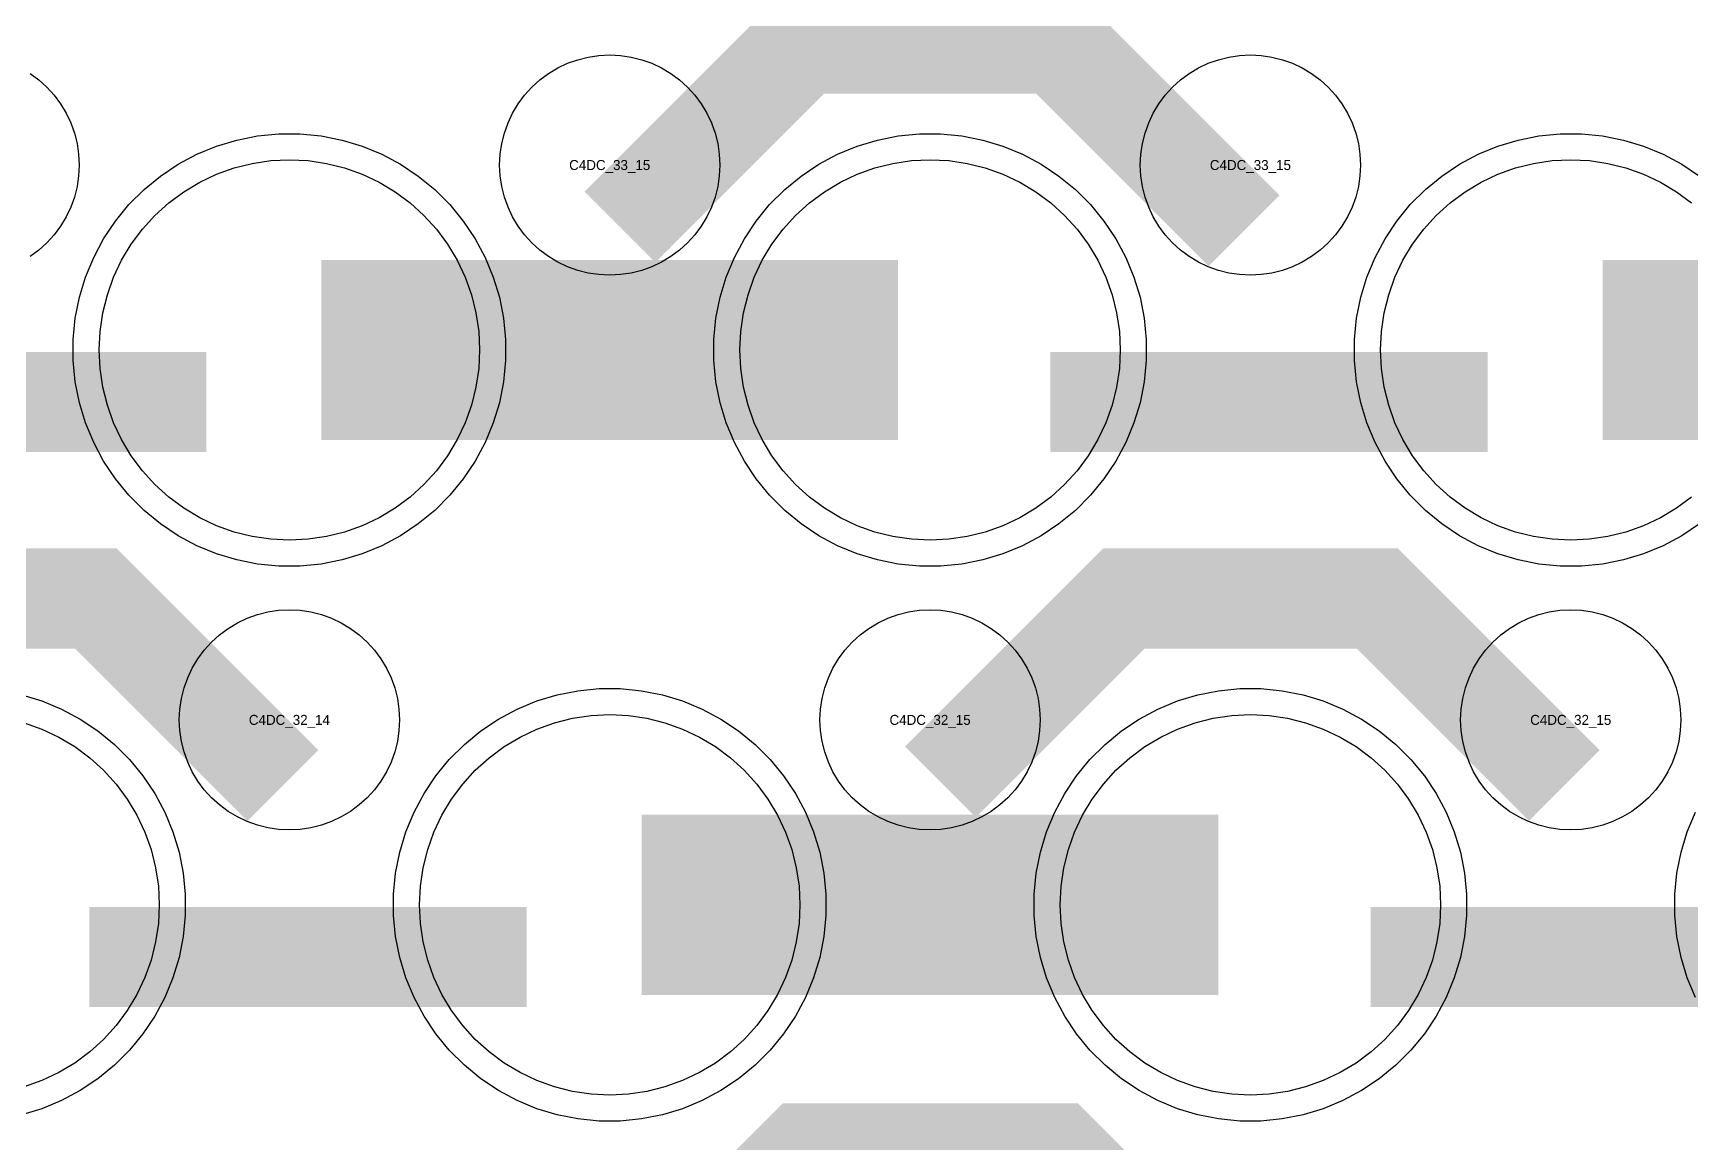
# Model space of a CAD drawing. Extents: x -11880 to 11880, y -14992 to 14992.
# Drawn here: x -7344 to -6930, y -10465 to -10187.8 of the extents above; entities that cross this region are included whole.
import ezdxf
from ezdxf.enums import TextEntityAlignment as Align

# ---------------------------------------------------------------- set-up
doc = ezdxf.new("R2010")
doc.units = 0
doc.header["$MEASUREMENT"] = 0
for name, color, linetype in [('GDS_775_DT_237', 138, 'CONTINUOUS'), ('RDL1_FS', 34, 'CONTINUOUS'), ('RDL_BS', 160, 'CONTINUOUS')]:
    doc.layers.add(name, color=color, linetype=linetype)

msp = doc.modelspace()

# ---------------------------------------------------------------- linework, layer by layer
at = {"layer": 'RDL1_FS'}
for points in [[(-7280, -10314.459), (-7284.657, -10314.23), (-7289.268, -10313.546), (-7293.791, -10312.414), (-7298.181, -10310.842), (-7302.395, -10308.85), (-7306.395, -10306.452), (-7310.14, -10303.674), (-7313.594, -10300.544), (-7316.724, -10297.09), (-7319.502, -10293.345), (-7321.9, -10289.345), (-7323.892, -10285.131), (-7325.464, -10280.741), (-7326.596, -10276.218), (-7327.28, -10271.607), (-7327.509, -10266.95), (-7327.28, -10262.293), (-7326.596, -10257.682), (-7325.464, -10253.159), (-7323.892, -10248.769), (-7321.9, -10244.555), (-7319.502, -10240.555), (-7316.724, -10236.81), (-7313.594, -10233.356), (-7310.14, -10230.226), (-7306.395, -10227.448), (-7302.395, -10225.05), (-7298.181, -10223.058), (-7293.791, -10221.486), (-7289.268, -10220.354), (-7284.657, -10219.67), (-7280, -10219.441), (-7275.343, -10219.67), (-7270.732, -10220.354), (-7266.209, -10221.486), (-7261.819, -10223.058), (-7257.605, -10225.05), (-7253.605, -10227.448), (-7249.86, -10230.226), (-7246.406, -10233.356), (-7243.276, -10236.81), (-7240.498, -10240.555), (-7238.1, -10244.555), (-7236.108, -10248.769), (-7234.536, -10253.159), (-7233.404, -10257.682), (-7232.72, -10262.293), (-7232.491, -10266.95), (-7232.72, -10271.607), (-7233.404, -10276.218), (-7234.536, -10280.741), (-7236.108, -10285.131), (-7238.1, -10289.345), (-7240.498, -10293.345), (-7243.276, -10297.09), (-7246.406, -10300.544), (-7249.86, -10303.674), (-7253.605, -10306.452), (-7257.605, -10308.85), (-7261.819, -10310.842), (-7266.209, -10312.414), (-7270.732, -10313.546), (-7275.343, -10314.23)], [(-7120, -10314.459), (-7124.657, -10314.23), (-7129.268, -10313.546), (-7133.791, -10312.414), (-7138.181, -10310.842), (-7142.395, -10308.85), (-7146.395, -10306.452), (-7150.14, -10303.674), (-7153.594, -10300.544), (-7156.724, -10297.09), (-7159.502, -10293.345), (-7161.9, -10289.345), (-7163.892, -10285.131), (-7165.464, -10280.741), (-7166.596, -10276.218), (-7167.28, -10271.607), (-7167.509, -10266.95), (-7167.28, -10262.293), (-7166.596, -10257.682), (-7165.464, -10253.159), (-7163.892, -10248.769), (-7161.9, -10244.555), (-7159.502, -10240.555), (-7156.724, -10236.81), (-7153.594, -10233.356), (-7150.14, -10230.226), (-7146.395, -10227.448), (-7142.395, -10225.05), (-7138.181, -10223.058), (-7133.791, -10221.486), (-7129.268, -10220.354), (-7124.657, -10219.67), (-7120, -10219.441), (-7115.343, -10219.67), (-7110.732, -10220.354), (-7106.209, -10221.486), (-7101.819, -10223.058), (-7097.605, -10225.05), (-7093.605, -10227.448), (-7089.86, -10230.226), (-7086.406, -10233.356), (-7083.276, -10236.81), (-7080.498, -10240.555), (-7078.1, -10244.555), (-7076.108, -10248.769), (-7074.536, -10253.159), (-7073.404, -10257.682), (-7072.72, -10262.293), (-7072.491, -10266.95), (-7072.72, -10271.607), (-7073.404, -10276.218), (-7074.536, -10280.741), (-7076.108, -10285.131), (-7078.1, -10289.345), (-7080.498, -10293.345), (-7083.276, -10297.09), (-7086.406, -10300.544), (-7089.86, -10303.674), (-7093.605, -10306.452), (-7097.605, -10308.85), (-7101.819, -10310.842), (-7106.209, -10312.414), (-7110.732, -10313.546), (-7115.343, -10314.23)]]:
    msp.add_lwpolyline(points, close=True, dxfattribs=at)
msp.add_lwpolyline([(-6929.86, -10303.674), (-6933.605, -10306.452), (-6937.605, -10308.85), (-6941.819, -10310.842), (-6946.209, -10312.414), (-6950.732, -10313.546), (-6955.343, -10314.23), (-6960, -10314.459), (-6964.657, -10314.23), (-6969.268, -10313.546), (-6973.791, -10312.414), (-6978.181, -10310.842), (-6982.395, -10308.85), (-6986.395, -10306.452), (-6990.14, -10303.674), (-6993.594, -10300.544), (-6996.724, -10297.09), (-6999.502, -10293.345), (-7001.9, -10289.345), (-7003.892, -10285.131), (-7005.464, -10280.741), (-7006.596, -10276.218), (-7007.28, -10271.607), (-7007.509, -10266.95), (-7007.28, -10262.293), (-7006.596, -10257.682), (-7005.464, -10253.159), (-7003.892, -10248.769), (-7001.9, -10244.555), (-6999.502, -10240.555), (-6996.724, -10236.81), (-6993.594, -10233.356), (-6990.14, -10230.226), (-6986.395, -10227.448), (-6982.395, -10225.05), (-6978.181, -10223.058), (-6973.791, -10221.486), (-6969.268, -10220.354), (-6964.657, -10219.67), (-6960, -10219.441), (-6955.343, -10219.67), (-6950.732, -10220.354), (-6946.209, -10221.486), (-6941.819, -10223.058), (-6937.605, -10225.05), (-6933.605, -10227.448), (-6929.86, -10230.226)], dxfattribs=at)
for points in [[(-7271.998, -10266.95, 45, 45, 0), (-7199.998, -10266.95, 45, 45, 0)], [(-7199.998, -10266.95, 45, 45, 0), (-7127.998, -10266.95, 45, 45, 0)], [(-6951.998, -10266.95, 45, 45, 0), (-6879.998, -10266.95, 45, 45, 0)]]:
    msp.add_lwpolyline(points, format="xyseb", dxfattribs=at)
at = {"layer": 'RDL1_FS', "color": 240, "true_color": 0xed1f24}
msp.add_lwpolyline([(-7346.209, -10360.051), (-7341.819, -10361.623), (-7337.605, -10363.615), (-7333.605, -10366.013), (-7329.86, -10368.791), (-7326.406, -10371.921), (-7323.276, -10375.375), (-7320.498, -10379.12), (-7318.1, -10383.12), (-7316.108, -10387.334), (-7314.536, -10391.724), (-7313.404, -10396.247), (-7312.72, -10400.858), (-7312.491, -10405.515), (-7312.72, -10410.172), (-7313.404, -10414.783), (-7314.536, -10419.306), (-7316.108, -10423.696), (-7318.1, -10427.91), (-7320.498, -10431.91), (-7323.276, -10435.655), (-7326.406, -10439.109), (-7329.86, -10442.239), (-7333.605, -10445.017), (-7337.605, -10447.415), (-7341.819, -10449.407), (-7346.209, -10450.979)], dxfattribs=at)
for points in [[(-7200, -10453.024), (-7204.657, -10452.795), (-7209.268, -10452.111), (-7213.791, -10450.979), (-7218.181, -10449.407), (-7222.395, -10447.415), (-7226.395, -10445.017), (-7230.14, -10442.239), (-7233.594, -10439.109), (-7236.724, -10435.655), (-7239.502, -10431.91), (-7241.9, -10427.91), (-7243.892, -10423.696), (-7245.464, -10419.306), (-7246.596, -10414.783), (-7247.28, -10410.172), (-7247.509, -10405.515), (-7247.28, -10400.858), (-7246.596, -10396.247), (-7245.464, -10391.724), (-7243.892, -10387.334), (-7241.9, -10383.12), (-7239.502, -10379.12), (-7236.724, -10375.375), (-7233.594, -10371.921), (-7230.14, -10368.791), (-7226.395, -10366.013), (-7222.395, -10363.615), (-7218.181, -10361.623), (-7213.791, -10360.051), (-7209.268, -10358.919), (-7204.657, -10358.235), (-7200, -10358.006), (-7195.343, -10358.235), (-7190.732, -10358.919), (-7186.209, -10360.051), (-7181.819, -10361.623), (-7177.605, -10363.615), (-7173.605, -10366.013), (-7169.86, -10368.791), (-7166.406, -10371.921), (-7163.276, -10375.375), (-7160.498, -10379.12), (-7158.1, -10383.12), (-7156.108, -10387.334), (-7154.536, -10391.724), (-7153.404, -10396.247), (-7152.72, -10400.858), (-7152.491, -10405.515), (-7152.72, -10410.172), (-7153.404, -10414.783), (-7154.536, -10419.306), (-7156.108, -10423.696), (-7158.1, -10427.91), (-7160.498, -10431.91), (-7163.276, -10435.655), (-7166.406, -10439.109), (-7169.86, -10442.239), (-7173.605, -10445.017), (-7177.605, -10447.415), (-7181.819, -10449.407), (-7186.209, -10450.979), (-7190.732, -10452.111), (-7195.343, -10452.795)], [(-7040, -10453.024), (-7044.657, -10452.795), (-7049.268, -10452.111), (-7053.791, -10450.979), (-7058.181, -10449.407), (-7062.395, -10447.415), (-7066.395, -10445.017), (-7070.14, -10442.239), (-7073.594, -10439.109), (-7076.724, -10435.655), (-7079.502, -10431.91), (-7081.9, -10427.91), (-7083.892, -10423.696), (-7085.464, -10419.306), (-7086.596, -10414.783), (-7087.28, -10410.172), (-7087.509, -10405.515), (-7087.28, -10400.858), (-7086.596, -10396.247), (-7085.464, -10391.724), (-7083.892, -10387.334), (-7081.9, -10383.12), (-7079.502, -10379.12), (-7076.724, -10375.375), (-7073.594, -10371.921), (-7070.14, -10368.791), (-7066.395, -10366.013), (-7062.395, -10363.615), (-7058.181, -10361.623), (-7053.791, -10360.051), (-7049.268, -10358.919), (-7044.657, -10358.235), (-7040, -10358.006), (-7035.343, -10358.235), (-7030.732, -10358.919), (-7026.209, -10360.051), (-7021.819, -10361.623), (-7017.605, -10363.615), (-7013.605, -10366.013), (-7009.86, -10368.791), (-7006.406, -10371.921), (-7003.276, -10375.375), (-7000.498, -10379.12), (-6998.1, -10383.12), (-6996.108, -10387.334), (-6994.536, -10391.724), (-6993.404, -10396.247), (-6992.72, -10400.858), (-6992.491, -10405.515), (-6992.72, -10410.172), (-6993.404, -10414.783), (-6994.536, -10419.306), (-6996.108, -10423.696), (-6998.1, -10427.91), (-7000.498, -10431.91), (-7003.276, -10435.655), (-7006.406, -10439.109), (-7009.86, -10442.239), (-7013.605, -10445.017), (-7017.605, -10447.415), (-7021.819, -10449.407), (-7026.209, -10450.979), (-7030.732, -10452.111), (-7035.343, -10452.795)]]:
    msp.add_lwpolyline(points, close=True, dxfattribs=at)
for points in [[(-7191.998, -10405.515, 45, 45, 0), (-7119.998, -10405.515, 45, 45, 0)], [(-7119.998, -10405.515, 45, 45, 0), (-7047.998, -10405.515, 45, 45, 0)]]:
    msp.add_lwpolyline(points, format="xyseb", dxfattribs=at)
at = {"layer": 'RDL_BS'}
for points in [[(-7197.438, -10236.264, 25, 25, 0), (-7151.623, -10190.449, 25, 25, 0), (-7118.07, -10190.449, 25, 25, 0)], [(-7041.599, -10237.163, 25, 25, 0), (-7088.313, -10190.449, 25, 25, 0), (-7118.071, -10190.449, 25, 25, 0)], [(-7409.984, -10279.963, 25, 25, 0), (-7300.719, -10279.963, 25, 25, 0)], [(-7089.984, -10279.963, 25, 25, 0), (-6980.719, -10279.963, 25, 25, 0)], [(-7281.599, -10375.728, 25, 25, 0), (-7328.313, -10329.014, 25, 25, 0), (-7358.071, -10329.014, 25, 25, 0)], [(-7117.438, -10374.829, 25, 25, 0), (-7071.623, -10329.014, 25, 25, 0), (-7038.07, -10329.014, 25, 25, 0)], [(-6961.599, -10375.728, 25, 25, 0), (-7008.313, -10329.014, 25, 25, 0), (-7038.071, -10329.014, 25, 25, 0)], [(-7197.438, -10513.394, 25, 25, 0), (-7151.623, -10467.579, 25, 25, 0), (-7118.07, -10467.579, 25, 25, 0)], [(-7041.599, -10514.293, 25, 25, 0), (-7088.313, -10467.579, 25, 25, 0), (-7118.071, -10467.579, 25, 25, 0)]]:
    msp.add_lwpolyline(points, format="xyseb", dxfattribs=at)
for points in [[(-7200, -10248.256), (-7202.693, -10248.124), (-7205.365, -10247.728), (-7207.984, -10247.071), (-7210.519, -10246.164), (-7212.956, -10245.012), (-7215.28, -10243.619), (-7217.443, -10242.016), (-7219.442, -10240.204), (-7221.254, -10238.205), (-7222.857, -10236.042), (-7224.25, -10233.718), (-7225.402, -10231.281), (-7226.309, -10228.746), (-7226.966, -10226.127), (-7227.362, -10223.455), (-7227.494, -10220.762), (-7227.362, -10218.069), (-7226.966, -10215.397), (-7226.309, -10212.778), (-7225.402, -10210.243), (-7224.25, -10207.806), (-7222.857, -10205.482), (-7221.254, -10203.319), (-7219.442, -10201.32), (-7217.443, -10199.508), (-7215.28, -10197.905), (-7212.956, -10196.512), (-7210.519, -10195.36), (-7207.984, -10194.453), (-7205.365, -10193.796), (-7202.693, -10193.4), (-7200, -10193.268), (-7197.307, -10193.4), (-7194.635, -10193.796), (-7192.016, -10194.453), (-7189.481, -10195.36), (-7187.044, -10196.512), (-7184.72, -10197.905), (-7182.557, -10199.508), (-7180.558, -10201.32), (-7178.746, -10203.319), (-7177.143, -10205.482), (-7175.75, -10207.806), (-7174.598, -10210.243), (-7173.691, -10212.778), (-7173.034, -10215.397), (-7172.638, -10218.069), (-7172.506, -10220.762), (-7172.638, -10223.455), (-7173.034, -10226.127), (-7173.691, -10228.746), (-7174.598, -10231.281), (-7175.75, -10233.718), (-7177.143, -10236.042), (-7178.746, -10238.205), (-7180.558, -10240.204), (-7182.557, -10242.016), (-7184.72, -10243.619), (-7187.044, -10245.012), (-7189.481, -10246.164), (-7192.016, -10247.071), (-7194.635, -10247.728), (-7197.307, -10248.124)], [(-7040, -10248.256), (-7042.693, -10248.124), (-7045.365, -10247.728), (-7047.984, -10247.071), (-7050.519, -10246.164), (-7052.956, -10245.012), (-7055.28, -10243.619), (-7057.443, -10242.016), (-7059.442, -10240.204), (-7061.254, -10238.205), (-7062.857, -10236.042), (-7064.25, -10233.718), (-7065.402, -10231.281), (-7066.309, -10228.746), (-7066.966, -10226.127), (-7067.362, -10223.455), (-7067.494, -10220.762), (-7067.362, -10218.069), (-7066.966, -10215.397), (-7066.309, -10212.778), (-7065.402, -10210.243), (-7064.25, -10207.806), (-7062.857, -10205.482), (-7061.254, -10203.319), (-7059.442, -10201.32), (-7057.443, -10199.508), (-7055.28, -10197.905), (-7052.956, -10196.512), (-7050.519, -10195.36), (-7047.984, -10194.453), (-7045.365, -10193.796), (-7042.693, -10193.4), (-7040, -10193.268), (-7037.307, -10193.4), (-7034.635, -10193.796), (-7032.016, -10194.453), (-7029.481, -10195.36), (-7027.044, -10196.512), (-7024.72, -10197.905), (-7022.557, -10199.508), (-7020.558, -10201.32), (-7018.746, -10203.319), (-7017.143, -10205.482), (-7015.75, -10207.806), (-7014.598, -10210.243), (-7013.691, -10212.778), (-7013.034, -10215.397), (-7012.638, -10218.069), (-7012.506, -10220.762), (-7012.638, -10223.455), (-7013.034, -10226.127), (-7013.691, -10228.746), (-7014.598, -10231.281), (-7015.75, -10233.718), (-7017.143, -10236.042), (-7018.746, -10238.205), (-7020.558, -10240.204), (-7022.557, -10242.016), (-7024.72, -10243.619), (-7027.044, -10245.012), (-7029.481, -10246.164), (-7032.016, -10247.071), (-7034.635, -10247.728), (-7037.307, -10248.124)], [(-7282.644, -10320.95), (-7287.938, -10320.433), (-7293.165, -10319.387), (-7298.205, -10317.856), (-7303.115, -10315.825), (-7307.777, -10313.333), (-7312.191, -10310.386), (-7316.292, -10307.024), (-7320.074, -10303.242), (-7323.436, -10299.141), (-7326.383, -10294.727), (-7328.875, -10290.065), (-7330.906, -10285.155), (-7332.437, -10280.115), (-7333.483, -10274.888), (-7334, -10269.594), (-7334, -10264.306), (-7333.483, -10259.012), (-7332.437, -10253.785), (-7330.906, -10248.745), (-7328.875, -10243.835), (-7326.383, -10239.173), (-7323.436, -10234.759), (-7320.074, -10230.658), (-7316.292, -10226.876), (-7312.191, -10223.514), (-7307.777, -10220.567), (-7303.115, -10218.075), (-7298.205, -10216.044), (-7293.165, -10214.513), (-7287.938, -10213.467), (-7282.644, -10212.95), (-7277.356, -10212.95), (-7272.062, -10213.467), (-7266.835, -10214.513), (-7261.795, -10216.044), (-7256.885, -10218.075), (-7252.223, -10220.567), (-7247.809, -10223.514), (-7243.708, -10226.876), (-7239.926, -10230.658), (-7236.564, -10234.759), (-7233.617, -10239.173), (-7231.125, -10243.835), (-7229.094, -10248.745), (-7227.563, -10253.785), (-7226.517, -10259.012), (-7226, -10264.306), (-7226, -10269.594), (-7226.517, -10274.888), (-7227.563, -10280.115), (-7229.094, -10285.155), (-7231.125, -10290.065), (-7233.617, -10294.727), (-7236.564, -10299.141), (-7239.926, -10303.242), (-7243.708, -10307.024), (-7247.809, -10310.386), (-7252.223, -10313.333), (-7256.885, -10315.825), (-7261.795, -10317.856), (-7266.835, -10319.387), (-7272.062, -10320.433), (-7277.356, -10320.95)], [(-7122.644, -10320.95), (-7127.938, -10320.433), (-7133.165, -10319.387), (-7138.205, -10317.856), (-7143.115, -10315.825), (-7147.777, -10313.333), (-7152.191, -10310.386), (-7156.292, -10307.024), (-7160.074, -10303.242), (-7163.436, -10299.141), (-7166.383, -10294.727), (-7168.875, -10290.065), (-7170.906, -10285.155), (-7172.437, -10280.115), (-7173.483, -10274.888), (-7174, -10269.594), (-7174, -10264.306), (-7173.483, -10259.012), (-7172.437, -10253.785), (-7170.906, -10248.745), (-7168.875, -10243.835), (-7166.383, -10239.173), (-7163.436, -10234.759), (-7160.074, -10230.658), (-7156.292, -10226.876), (-7152.191, -10223.514), (-7147.777, -10220.567), (-7143.115, -10218.075), (-7138.205, -10216.044), (-7133.165, -10214.513), (-7127.938, -10213.467), (-7122.644, -10212.95), (-7117.356, -10212.95), (-7112.062, -10213.467), (-7106.835, -10214.513), (-7101.795, -10216.044), (-7096.885, -10218.075), (-7092.223, -10220.567), (-7087.809, -10223.514), (-7083.708, -10226.876), (-7079.926, -10230.658), (-7076.564, -10234.759), (-7073.617, -10239.173), (-7071.125, -10243.835), (-7069.094, -10248.745), (-7067.563, -10253.785), (-7066.517, -10259.012), (-7066, -10264.306), (-7066, -10269.594), (-7066.517, -10274.888), (-7067.563, -10280.115), (-7069.094, -10285.155), (-7071.125, -10290.065), (-7073.617, -10294.727), (-7076.564, -10299.141), (-7079.926, -10303.242), (-7083.708, -10307.024), (-7087.809, -10310.386), (-7092.223, -10313.333), (-7096.885, -10315.825), (-7101.795, -10317.856), (-7106.835, -10319.387), (-7112.062, -10320.433), (-7117.356, -10320.95)], [(-7280, -10386.821), (-7282.693, -10386.689), (-7285.365, -10386.293), (-7287.984, -10385.636), (-7290.519, -10384.729), (-7292.956, -10383.577), (-7295.28, -10382.184), (-7297.443, -10380.581), (-7299.442, -10378.769), (-7301.254, -10376.77), (-7302.857, -10374.607), (-7304.25, -10372.283), (-7305.402, -10369.846), (-7306.309, -10367.311), (-7306.966, -10364.692), (-7307.362, -10362.02), (-7307.494, -10359.327), (-7307.362, -10356.634), (-7306.966, -10353.962), (-7306.309, -10351.343), (-7305.402, -10348.808), (-7304.25, -10346.371), (-7302.857, -10344.047), (-7301.254, -10341.884), (-7299.442, -10339.885), (-7297.443, -10338.073), (-7295.28, -10336.47), (-7292.956, -10335.077), (-7290.519, -10333.925), (-7287.984, -10333.018), (-7285.365, -10332.361), (-7282.693, -10331.965), (-7280, -10331.833), (-7277.307, -10331.965), (-7274.635, -10332.361), (-7272.016, -10333.018), (-7269.481, -10333.925), (-7267.044, -10335.077), (-7264.72, -10336.47), (-7262.557, -10338.073), (-7260.558, -10339.885), (-7258.746, -10341.884), (-7257.143, -10344.047), (-7255.75, -10346.371), (-7254.598, -10348.808), (-7253.691, -10351.343), (-7253.034, -10353.962), (-7252.638, -10356.634), (-7252.506, -10359.327), (-7252.638, -10362.02), (-7253.034, -10364.692), (-7253.691, -10367.311), (-7254.598, -10369.846), (-7255.75, -10372.283), (-7257.143, -10374.607), (-7258.746, -10376.77), (-7260.558, -10378.769), (-7262.557, -10380.581), (-7264.72, -10382.184), (-7267.044, -10383.577), (-7269.481, -10384.729), (-7272.016, -10385.636), (-7274.635, -10386.293), (-7277.307, -10386.689)], [(-7120, -10386.821), (-7122.693, -10386.689), (-7125.365, -10386.293), (-7127.984, -10385.636), (-7130.519, -10384.729), (-7132.956, -10383.577), (-7135.28, -10382.184), (-7137.443, -10380.581), (-7139.442, -10378.769), (-7141.254, -10376.77), (-7142.857, -10374.607), (-7144.25, -10372.283), (-7145.402, -10369.846), (-7146.309, -10367.311), (-7146.966, -10364.692), (-7147.362, -10362.02), (-7147.494, -10359.327), (-7147.362, -10356.634), (-7146.966, -10353.962), (-7146.309, -10351.343), (-7145.402, -10348.808), (-7144.25, -10346.371), (-7142.857, -10344.047), (-7141.254, -10341.884), (-7139.442, -10339.885), (-7137.443, -10338.073), (-7135.28, -10336.47), (-7132.956, -10335.077), (-7130.519, -10333.925), (-7127.984, -10333.018), (-7125.365, -10332.361), (-7122.693, -10331.965), (-7120, -10331.833), (-7117.307, -10331.965), (-7114.635, -10332.361), (-7112.016, -10333.018), (-7109.481, -10333.925), (-7107.044, -10335.077), (-7104.72, -10336.47), (-7102.557, -10338.073), (-7100.558, -10339.885), (-7098.746, -10341.884), (-7097.143, -10344.047), (-7095.75, -10346.371), (-7094.598, -10348.808), (-7093.691, -10351.343), (-7093.034, -10353.962), (-7092.638, -10356.634), (-7092.506, -10359.327), (-7092.638, -10362.02), (-7093.034, -10364.692), (-7093.691, -10367.311), (-7094.598, -10369.846), (-7095.75, -10372.283), (-7097.143, -10374.607), (-7098.746, -10376.77), (-7100.558, -10378.769), (-7102.557, -10380.581), (-7104.72, -10382.184), (-7107.044, -10383.577), (-7109.481, -10384.729), (-7112.016, -10385.636), (-7114.635, -10386.293), (-7117.307, -10386.689)], [(-6960, -10386.821), (-6962.693, -10386.689), (-6965.365, -10386.293), (-6967.984, -10385.636), (-6970.519, -10384.729), (-6972.956, -10383.577), (-6975.28, -10382.184), (-6977.443, -10380.581), (-6979.442, -10378.769), (-6981.254, -10376.77), (-6982.857, -10374.607), (-6984.25, -10372.283), (-6985.402, -10369.846), (-6986.309, -10367.311), (-6986.966, -10364.692), (-6987.362, -10362.02), (-6987.494, -10359.327), (-6987.362, -10356.634), (-6986.966, -10353.962), (-6986.309, -10351.343), (-6985.402, -10348.808), (-6984.25, -10346.371), (-6982.857, -10344.047), (-6981.254, -10341.884), (-6979.442, -10339.885), (-6977.443, -10338.073), (-6975.28, -10336.47), (-6972.956, -10335.077), (-6970.519, -10333.925), (-6967.984, -10333.018), (-6965.365, -10332.361), (-6962.693, -10331.965), (-6960, -10331.833), (-6957.307, -10331.965), (-6954.635, -10332.361), (-6952.016, -10333.018), (-6949.481, -10333.925), (-6947.044, -10335.077), (-6944.72, -10336.47), (-6942.557, -10338.073), (-6940.558, -10339.885), (-6938.746, -10341.884), (-6937.143, -10344.047), (-6935.75, -10346.371), (-6934.598, -10348.808), (-6933.691, -10351.343), (-6933.034, -10353.962), (-6932.638, -10356.634), (-6932.506, -10359.327), (-6932.638, -10362.02), (-6933.034, -10364.692), (-6933.691, -10367.311), (-6934.598, -10369.846), (-6935.75, -10372.283), (-6937.143, -10374.607), (-6938.746, -10376.77), (-6940.558, -10378.769), (-6942.557, -10380.581), (-6944.72, -10382.184), (-6947.044, -10383.577), (-6949.481, -10384.729), (-6952.016, -10385.636), (-6954.635, -10386.293), (-6957.307, -10386.689)]]:
    msp.add_lwpolyline(points, close=True, dxfattribs=at)
for points in [[(-7344.72, -10197.905), (-7342.557, -10199.508), (-7340.558, -10201.32), (-7338.746, -10203.319), (-7337.143, -10205.482), (-7335.75, -10207.806), (-7334.598, -10210.243), (-7333.691, -10212.778), (-7333.034, -10215.397), (-7332.638, -10218.069), (-7332.506, -10220.762), (-7332.638, -10223.455), (-7333.034, -10226.127), (-7333.691, -10228.746), (-7334.598, -10231.281), (-7335.75, -10233.718), (-7337.143, -10236.042), (-7338.746, -10238.205), (-7340.558, -10240.204), (-7342.557, -10242.016), (-7344.72, -10243.619)], [(-6927.809, -10310.386), (-6932.223, -10313.333), (-6936.885, -10315.825), (-6941.795, -10317.856), (-6946.835, -10319.387), (-6952.062, -10320.433), (-6957.356, -10320.95), (-6962.644, -10320.95), (-6967.938, -10320.433), (-6973.165, -10319.387), (-6978.205, -10317.856), (-6983.115, -10315.825), (-6987.777, -10313.333), (-6992.191, -10310.386), (-6996.292, -10307.024), (-7000.074, -10303.242), (-7003.436, -10299.141), (-7006.383, -10294.727), (-7008.875, -10290.065), (-7010.906, -10285.155), (-7012.437, -10280.115), (-7013.483, -10274.888), (-7014, -10269.594), (-7014, -10264.306), (-7013.483, -10259.012), (-7012.437, -10253.785), (-7010.906, -10248.745), (-7008.875, -10243.835), (-7006.383, -10239.173), (-7003.436, -10234.759), (-7000.074, -10230.658), (-6996.292, -10226.876), (-6992.191, -10223.514), (-6987.777, -10220.567), (-6983.115, -10218.075), (-6978.205, -10216.044), (-6973.165, -10214.513), (-6967.938, -10213.467), (-6962.644, -10212.95), (-6957.356, -10212.95), (-6952.062, -10213.467), (-6946.835, -10214.513), (-6941.795, -10216.044), (-6936.885, -10218.075), (-6932.223, -10220.567), (-6927.809, -10223.514)]]:
    msp.add_lwpolyline(points, dxfattribs=at)
at = {"layer": 'RDL_BS', "color": 240, "true_color": 0xed1f24}
for points in [[(-7346.835, -10353.078), (-7341.795, -10354.609), (-7336.885, -10356.64), (-7332.223, -10359.132), (-7327.809, -10362.079), (-7323.708, -10365.441), (-7319.926, -10369.223), (-7316.564, -10373.324), (-7313.617, -10377.738), (-7311.125, -10382.4), (-7309.094, -10387.31), (-7307.563, -10392.35), (-7306.517, -10397.577), (-7306, -10402.871), (-7306, -10408.159), (-7306.517, -10413.453), (-7307.563, -10418.68), (-7309.094, -10423.72), (-7311.125, -10428.63), (-7313.617, -10433.292), (-7316.564, -10437.706), (-7319.926, -10441.807), (-7323.708, -10445.589), (-7327.809, -10448.951), (-7332.223, -10451.898), (-7336.885, -10454.39), (-7341.795, -10456.421), (-7346.835, -10457.952)], [(-6928.875, -10428.63), (-6930.906, -10423.72), (-6932.437, -10418.68), (-6933.483, -10413.453), (-6934, -10408.159), (-6934, -10402.871), (-6933.483, -10397.577), (-6932.437, -10392.35), (-6930.906, -10387.31), (-6928.875, -10382.4)]]:
    msp.add_lwpolyline(points, dxfattribs=at)
for points in [[(-7202.644, -10459.515), (-7207.938, -10458.998), (-7213.165, -10457.952), (-7218.205, -10456.421), (-7223.115, -10454.39), (-7227.777, -10451.898), (-7232.191, -10448.951), (-7236.292, -10445.589), (-7240.074, -10441.807), (-7243.436, -10437.706), (-7246.383, -10433.292), (-7248.875, -10428.63), (-7250.906, -10423.72), (-7252.437, -10418.68), (-7253.483, -10413.453), (-7254, -10408.159), (-7254, -10402.871), (-7253.483, -10397.577), (-7252.437, -10392.35), (-7250.906, -10387.31), (-7248.875, -10382.4), (-7246.383, -10377.738), (-7243.436, -10373.324), (-7240.074, -10369.223), (-7236.292, -10365.441), (-7232.191, -10362.079), (-7227.777, -10359.132), (-7223.115, -10356.64), (-7218.205, -10354.609), (-7213.165, -10353.078), (-7207.938, -10352.032), (-7202.644, -10351.515), (-7197.356, -10351.515), (-7192.062, -10352.032), (-7186.835, -10353.078), (-7181.795, -10354.609), (-7176.885, -10356.64), (-7172.223, -10359.132), (-7167.809, -10362.079), (-7163.708, -10365.441), (-7159.926, -10369.223), (-7156.564, -10373.324), (-7153.617, -10377.738), (-7151.125, -10382.4), (-7149.094, -10387.31), (-7147.563, -10392.35), (-7146.517, -10397.577), (-7146, -10402.871), (-7146, -10408.159), (-7146.517, -10413.453), (-7147.563, -10418.68), (-7149.094, -10423.72), (-7151.125, -10428.63), (-7153.617, -10433.292), (-7156.564, -10437.706), (-7159.926, -10441.807), (-7163.708, -10445.589), (-7167.809, -10448.951), (-7172.223, -10451.898), (-7176.885, -10454.39), (-7181.795, -10456.421), (-7186.835, -10457.952), (-7192.062, -10458.998), (-7197.356, -10459.515)], [(-7042.644, -10459.515), (-7047.938, -10458.998), (-7053.165, -10457.952), (-7058.205, -10456.421), (-7063.115, -10454.39), (-7067.777, -10451.898), (-7072.191, -10448.951), (-7076.292, -10445.589), (-7080.074, -10441.807), (-7083.436, -10437.706), (-7086.383, -10433.292), (-7088.875, -10428.63), (-7090.906, -10423.72), (-7092.437, -10418.68), (-7093.483, -10413.453), (-7094, -10408.159), (-7094, -10402.871), (-7093.483, -10397.577), (-7092.437, -10392.35), (-7090.906, -10387.31), (-7088.875, -10382.4), (-7086.383, -10377.738), (-7083.436, -10373.324), (-7080.074, -10369.223), (-7076.292, -10365.441), (-7072.191, -10362.079), (-7067.777, -10359.132), (-7063.115, -10356.64), (-7058.205, -10354.609), (-7053.165, -10353.078), (-7047.938, -10352.032), (-7042.644, -10351.515), (-7037.356, -10351.515), (-7032.062, -10352.032), (-7026.835, -10353.078), (-7021.795, -10354.609), (-7016.885, -10356.64), (-7012.223, -10359.132), (-7007.809, -10362.079), (-7003.708, -10365.441), (-6999.926, -10369.223), (-6996.564, -10373.324), (-6993.617, -10377.738), (-6991.125, -10382.4), (-6989.094, -10387.31), (-6987.563, -10392.35), (-6986.517, -10397.577), (-6986, -10402.871), (-6986, -10408.159), (-6986.517, -10413.453), (-6987.563, -10418.68), (-6989.094, -10423.72), (-6991.125, -10428.63), (-6993.617, -10433.292), (-6996.564, -10437.706), (-6999.926, -10441.807), (-7003.708, -10445.589), (-7007.809, -10448.951), (-7012.223, -10451.898), (-7016.885, -10454.39), (-7021.795, -10456.421), (-7026.835, -10457.952), (-7032.062, -10458.998), (-7037.356, -10459.515)]]:
    msp.add_lwpolyline(points, close=True, dxfattribs=at)
for points in [[(-7329.984, -10418.528, 25, 25, 0), (-7220.719, -10418.528, 25, 25, 0)], [(-7009.984, -10418.528, 25, 25, 0), (-6900.719, -10418.528, 25, 25, 0)]]:
    msp.add_lwpolyline(points, format="xyseb", dxfattribs=at)

# ---------------------------------------------------------------- texts
at = {"layer": 'GDS_775_DT_237'}
for s, p in [('C4DC_33_15', (-7200, -10220.762)), ('C4DC_33_15', (-7200, -10220.762)), ('C4DC_33_15', (-7040, -10220.762)), ('C4DC_33_15', (-7040, -10220.762)), ('C4DC_32_14', (-7280, -10359.327)), ('C4DC_32_14', (-7280, -10359.327)), ('C4DC_32_15', (-7120, -10359.327)), ('C4DC_32_15', (-7120, -10359.327)), ('C4DC_32_15', (-6960, -10359.327)), ('C4DC_32_15', (-6960, -10359.327))]:
    msp.add_text(s, height=2.5, dxfattribs=at).set_placement(p, align=Align.MIDDLE_CENTER)

doc.saveas('drawing.dxf')
